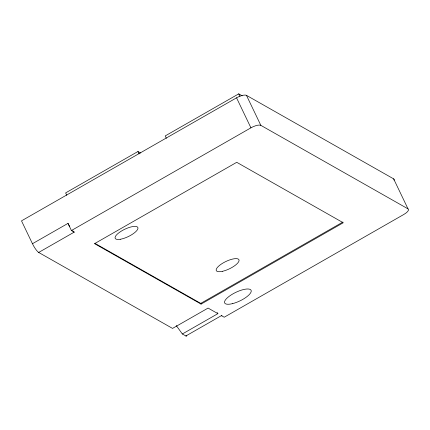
<?xml version="1.0" encoding="UTF-8"?>
<svg xmlns="http://www.w3.org/2000/svg" width="430" height="430" viewBox="0 0 430 430"><rect width="100%" height="100%" fill="white"/><g stroke="black" fill="none" stroke-linecap="round" stroke-linejoin="round"><path stroke-width="0.64" d="M140.588 153.005L137.96 151.516L65.629 192.898L66.768 195.279M242.171 95.815L238.731 93.858L165.201 135.928L166.34 138.309M182.358 333.981L185.862 335.97L221.407 315.636L224.207 317.227L403.711 214.527A8.374 2.714 -25.6 0 0 408.016 208.867L393.638 178.864L246.46 95.347A8.374 2.714 -25.6 0 0 236.548 97.825L21.5 220.859L32.454 243.719A8.374 1.742 60.2 0 0 38.678 252.453L172.543 328.412L208.088 308.079L217.902 313.647L182.358 333.981L176.241 325.521M32.454 243.719L67.999 223.385A8.374 1.742 60.2 0 0 69.805 226.712M67.999 223.385L71.423 230.528L250.926 127.828A8.374 2.714 -25.6 0 1 260.838 125.35L408.016 208.867M38.678 252.453L74.223 232.119A8.374 1.742 60.2 0 1 72.718 230.776M94.788 243.267L200.74 303.387L342.92 222.041M201.079 304.101L343.258 222.756L236.731 162.309L94.552 243.654L201.079 304.101L200.74 303.387M71.423 230.528L74.223 232.119M217.134 312.588L217.902 313.647M246.46 95.347L260.838 125.35M238.731 93.858L239.875 96.239M236.548 97.825L250.926 127.828M137.96 151.516L139.105 153.897M393.638 178.864A8.374 2.714 -25.6 0 1 394.09 180.202M186.803 335.808A8.374 1.742 60.2 0 1 185.862 335.97M222.014 315.803A8.374 1.742 60.2 0 1 221.407 315.636M232.549 303.628A14.652 4.746 -25.6 0 0 251.163 290.47A14.652 4.746 -25.6 0 0 229.916 295.781A14.652 4.746 -25.6 0 0 232.549 303.628M222.278 271.351A12.561 4.069 -25.6 0 0 239.069 260.198A12.561 4.069 -25.6 0 0 221.498 263.961A12.561 4.069 -25.6 0 0 222.278 271.351M120.298 239.268A12.561 4.069 -25.6 0 0 137.965 228.346A12.561 4.069 -25.6 0 0 121.292 231.141A12.561 4.069 -25.6 0 0 120.298 239.268"/></g></svg>
